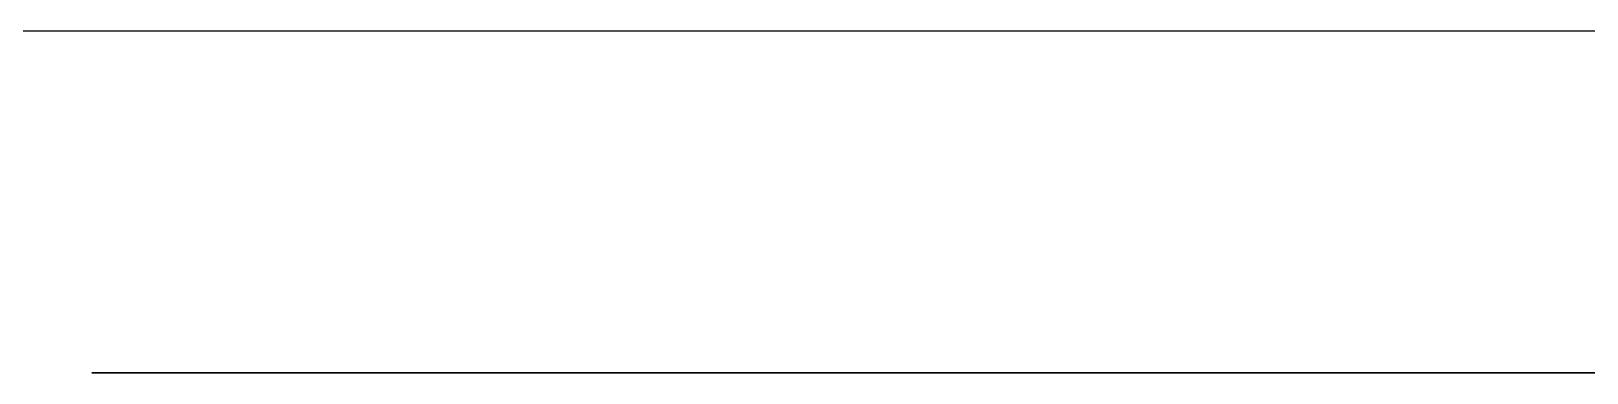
# Model space of a CAD drawing. Extents: x 8 to 102, y 11 to 162.
# Drawn here: x 29.39539 to 29.44086, y 126.08638 to 126.09638 of the extents above; entities that cross this region are included whole.
import ezdxf

# ---------------------------------------------------------------- set-up
doc = ezdxf.new("R2010")
doc.units = 0
doc.header["$MEASUREMENT"] = 0
doc.layers.add('TFR-TRI3', color=7, linetype='CONTINUOUS')

msp = doc.modelspace()

# ---------------------------------------------------------------- linework, layer by layer
at = {"layer": 'TFR-TRI3', "color": 11, "linetype": 'CONTINUOUS'}
msp.add_line((31.400626, 126.096382), (8.360627, 126.096382), dxfattribs=at)
at = {"layer": 'TFR-TRI3', "color": 3, "linetype": 'CONTINUOUS'}
for p, q in [((29.400866, 126.086378), (29.397161, 126.086378)), ((29.397161, 126.086378), (29.401948, 126.086378)), ((29.397161, 126.086378), (29.403653, 126.086378)), ((29.397161, 126.086378), (29.401236, 126.086378)), ((29.40264, 126.086378), (29.397161, 126.086378)), ((29.404747, 126.086378), (29.397161, 126.086378)), ((29.397161, 126.086378), (29.404223, 126.086378)), ((29.404747, 126.086378), (29.397161, 126.086378)), ((29.400878, 126.086378), (29.397161, 126.086378)), ((29.404747, 126.086378), (29.397161, 126.086378)), ((29.399865, 126.086378), (29.397161, 126.086378)), ((29.397161, 126.086378), (29.401948, 126.086378)), ((29.397161, 126.086378), (29.401948, 126.086378)), ((29.397161, 126.086378), (29.402652, 126.086378)), ((29.397604, 126.086378), (29.402375, 126.086378)), ((29.397604, 126.086378), (29.402375, 126.086378)), ((29.397604, 126.086378), (29.402375, 126.086378)), ((29.405165, 126.086378), (29.397604, 126.086378)), ((29.405165, 126.086378), (29.397604, 126.086378)), ((29.405165, 126.086378), (29.397604, 126.086378)), ((29.397604, 126.086378), (29.402375, 126.086378)), ((29.405165, 126.086378), (29.397604, 126.086378)), ((29.405165, 126.086378), (29.397604, 126.086378)), ((29.397604, 126.086378), (29.402375, 126.086378)), ((29.399772, 126.086378), (29.404583, 126.086378)), ((29.405353, 126.086378), (29.399772, 126.086378)), ((29.399772, 126.086378), (29.404583, 126.086378)), ((29.405353, 126.086378), (29.399772, 126.086378)), ((29.399772, 126.086378), (29.404583, 126.086378)), ((29.405353, 126.086378), (29.399772, 126.086378)), ((29.405353, 126.086378), (29.399772, 126.086378)), ((29.399772, 126.086378), (29.404583, 126.086378)), ((29.405353, 126.086378), (29.399772, 126.086378)), ((29.405353, 126.086378), (29.399772, 126.086378)), ((29.399772, 126.086378), (29.404583, 126.086378)), ((29.399772, 126.086378), (29.404583, 126.086378)), ((29.405353, 126.086378), (29.399772, 126.086378)), ((29.399772, 126.086378), (29.404583, 126.086378)), ((29.405353, 126.086378), (29.399772, 126.086378)), ((29.405353, 126.086378), (29.399772, 126.086378)), ((29.399772, 126.086378), (29.404583, 126.086378)), ((29.405353, 126.086378), (29.399772, 126.086378)), ((29.405353, 126.086378), (29.399772, 126.086378)), ((29.399772, 126.086378), (29.404583, 126.086378)), ((29.399772, 126.086378), (29.404583, 126.086378)), ((29.399772, 126.086378), (29.404583, 126.086378)), ((29.399772, 126.086378), (29.404583, 126.086378)), ((29.405353, 126.086378), (29.399772, 126.086378)), ((29.405353, 126.086378), (29.399772, 126.086378)), ((29.399772, 126.086378), (29.404583, 126.086378)), ((29.405353, 126.086378), (29.399772, 126.086378)), ((29.399772, 126.086378), (29.404583, 126.086378)), ((29.399772, 126.086378), (29.404583, 126.086378)), ((29.405353, 126.086378), (29.399772, 126.086378)), ((29.436126, 126.086378), (29.399807, 126.086378)), ((29.399807, 126.086378), (29.432795, 126.086378)), ((29.436126, 126.086378), (29.399807, 126.086378)), ((29.436126, 126.086378), (29.399807, 126.086378)), ((29.399807, 126.086378), (29.432795, 126.086378)), ((29.399807, 126.086378), (29.432795, 126.086378)), ((29.399807, 126.086378), (29.432795, 126.086378)), ((29.436126, 126.086378), (29.399807, 126.086378)), ((29.405227, 126.086378), (29.399862, 126.086378)), ((29.399862, 126.086378), (29.403851, 126.086378)), ((29.403489, 126.086378), (29.399862, 126.086378)), ((29.402511, 126.086378), (29.399862, 126.086378)), ((29.403489, 126.086378), (29.399862, 126.086378)), ((29.399862, 126.086378), (29.406219, 126.086378)), ((29.399862, 126.086378), (29.406219, 126.086378)), ((29.403489, 126.086378), (29.399862, 126.086378)), ((29.399862, 126.086378), (29.406219, 126.086378)), ((29.403501, 126.086378), (29.399862, 126.086378)), ((29.402511, 126.086378), (29.399862, 126.086378)), ((29.403489, 126.086378), (29.399862, 126.086378)), ((29.399862, 126.086378), (29.406779, 126.086378)), ((29.399862, 126.086378), (29.406219, 126.086378)), ((29.399862, 126.086378), (29.406219, 126.086378)), ((29.403501, 126.086378), (29.399862, 126.086378)), ((29.402511, 126.086378), (29.399862, 126.086378)), ((29.399862, 126.086378), (29.406219, 126.086378)), ((29.399862, 126.086378), (29.406219, 126.086378)), ((29.399862, 126.086378), (29.406219, 126.086378)), ((29.403489, 126.086378), (29.399862, 126.086378)), ((29.399862, 126.086378), (29.406219, 126.086378)), ((29.405227, 126.086378), (29.399862, 126.086378)), ((29.399862, 126.086378), (29.403851, 126.086378)), ((29.399862, 126.086378), (29.405239, 126.086378)), ((29.399862, 126.086378), (29.403851, 126.086378)), ((29.403501, 126.086378), (29.399862, 126.086378)), ((29.403489, 126.086378), (29.399862, 126.086378)), ((29.405227, 126.086378), (29.399862, 126.086378)), ((29.399862, 126.086378), (29.406779, 126.086378)), ((29.399862, 126.086378), (29.405239, 126.086378)), ((29.399862, 126.086378), (29.406779, 126.086378)), ((29.403489, 126.086378), (29.399862, 126.086378)), ((29.403489, 126.086378), (29.399862, 126.086378)), ((29.403501, 126.086378), (29.399862, 126.086378)), ((29.403489, 126.086378), (29.399862, 126.086378)), ((29.399862, 126.086378), (29.406219, 126.086378)), ((29.399862, 126.086378), (29.403851, 126.086378)), ((29.405227, 126.086378), (29.399862, 126.086378)), ((29.399862, 126.086378), (29.405239, 126.086378)), ((29.399862, 126.086378), (29.405239, 126.086378)), ((29.399862, 126.086378), (29.406219, 126.086378)), ((29.403489, 126.086378), (29.399862, 126.086378)), ((29.403489, 126.086378), (29.399862, 126.086378)), ((29.399862, 126.086378), (29.406219, 126.086378)), ((29.403489, 126.086378), (29.399862, 126.086378)), ((29.403489, 126.086378), (29.399862, 126.086378)), ((29.399862, 126.086378), (29.406219, 126.086378)), ((29.399862, 126.086378), (29.406779, 126.086378)), ((29.402511, 126.086378), (29.399862, 126.086378)), ((29.407928, 126.086378), (29.399865, 126.086378)), ((29.411929, 126.086378), (29.400866, 126.086378)), ((29.412024, 126.086378), (29.400878, 126.086378)), ((29.401236, 126.086378), (29.413455, 126.086378)), ((29.40145, 126.086378), (29.651449, 126.086378)), ((29.651449, 126.086378), (29.40145, 126.086378)), ((29.651449, 126.086378), (29.40145, 126.086378)), ((29.651449, 126.086378), (29.40145, 126.086378)), ((29.461281, 126.086378), (29.40145, 126.086378)), ((29.40145, 126.086378), (29.651449, 126.086378)), ((29.40145, 126.086378), (29.651449, 126.086378)), ((29.40145, 126.086378), (29.434009, 126.086378)), ((29.40145, 126.086378), (29.461281, 126.086378)), ((29.651449, 126.086378), (29.40145, 126.086378)), ((29.40145, 126.086378), (29.651449, 126.086378)), ((29.40145, 126.086378), (29.461281, 126.086378)), ((29.461281, 126.086378), (29.40145, 126.086378)), ((29.651449, 126.086378), (29.40145, 126.086378)), ((29.461281, 126.086378), (29.40145, 126.086378)), ((29.461281, 126.086378), (29.40145, 126.086378)), ((29.651449, 126.086378), (29.40145, 126.086378)), ((29.40145, 126.086378), (29.461281, 126.086378)), ((29.651449, 126.086378), (29.40145, 126.086378)), ((29.461281, 126.086378), (29.40145, 126.086378)), ((29.40145, 126.086378), (29.651449, 126.086378)), ((29.651449, 126.086378), (29.40145, 126.086378)), ((29.651449, 126.086378), (29.40145, 126.086378)), ((29.651449, 126.086378), (29.40145, 126.086378)), ((29.40145, 126.086378), (29.651449, 126.086378)), ((29.461281, 126.086378), (29.40145, 126.086378)), ((29.651449, 126.086378), (29.40145, 126.086378)), ((29.40145, 126.086378), (29.651449, 126.086378)), ((29.651449, 126.086378), (29.40145, 126.086378)), ((29.651449, 126.086378), (29.40145, 126.086378)), ((29.651449, 126.086378), (29.40145, 126.086378)), ((29.651449, 126.086378), (29.40145, 126.086378)), ((29.40145, 126.086378), (29.651449, 126.086378)), ((29.651449, 126.086378), (29.40145, 126.086378)), ((29.40145, 126.086378), (29.651449, 126.086378)), ((29.461281, 126.086378), (29.40145, 126.086378)), ((29.40145, 126.086378), (29.651449, 126.086378)), ((29.651449, 126.086378), (29.40145, 126.086378)), ((29.651449, 126.086378), (29.40145, 126.086378)), ((29.651449, 126.086378), (29.40145, 126.086378)), ((29.461281, 126.086378), (29.40145, 126.086378)), ((29.651449, 126.086378), (29.40145, 126.086378)), ((29.40145, 126.086378), (29.651449, 126.086378)), ((29.651449, 126.086378), (29.40145, 126.086378)), ((29.40145, 126.086378), (29.651449, 126.086378)), ((29.40145, 126.086378), (29.651449, 126.086378)), ((29.40145, 126.086378), (29.461281, 126.086378)), ((29.40145, 126.086378), (29.461281, 126.086378)), ((29.40145, 126.086378), (29.651449, 126.086378)), ((29.40145, 126.086378), (29.651449, 126.086378)), ((29.40145, 126.086378), (29.651449, 126.086378)), ((29.651449, 126.086378), (29.40145, 126.086378)), ((29.651449, 126.086378), (29.40145, 126.086378)), ((29.40145, 126.086378), (29.597046, 126.086378)), ((29.40145, 126.086378), (29.461281, 126.086378)), ((29.651449, 126.086378), (29.40145, 126.086378)), ((29.651449, 126.086378), (29.40145, 126.086378)), ((29.651449, 126.086378), (29.40145, 126.086378)), ((29.40145, 126.086378), (29.651449, 126.086378)), ((29.40145, 126.086378), (29.651449, 126.086378)), ((29.651449, 126.086378), (29.40145, 126.086378)), ((29.40145, 126.086378), (29.651449, 126.086378)), ((29.40145, 126.086378), (29.651449, 126.086378)), ((29.40145, 126.086378), (29.461281, 126.086378)), ((29.40145, 126.086378), (29.651449, 126.086378)), ((29.40145, 126.086378), (29.651449, 126.086378)), ((29.461281, 126.086378), (29.40145, 126.086378)), ((29.40145, 126.086378), (29.461281, 126.086378)), ((29.40145, 126.086378), (29.461281, 126.086378)), ((29.651449, 126.086378), (29.40145, 126.086378)), ((29.461281, 126.086378), (29.40145, 126.086378)), ((29.40145, 126.086378), (29.651449, 126.086378)), ((29.40145, 126.086378), (29.651449, 126.086378)), ((29.40145, 126.086378), (29.461281, 126.086378)), ((29.40145, 126.086378), (29.651449, 126.086378)), ((29.40145, 126.086378), (29.651449, 126.086378)), ((29.40145, 126.086378), (29.651449, 126.086378)), ((29.651449, 126.086378), (29.40145, 126.086378)), ((29.651449, 126.086378), (29.40145, 126.086378)), ((29.40145, 126.086378), (29.651449, 126.086378)), ((29.40145, 126.086378), (29.651449, 126.086378)), ((29.652498, 126.086378), (29.40145, 126.086378)), ((29.651449, 126.086378), (29.40145, 126.086378)), ((29.40145, 126.086378), (29.461281, 126.086378)), ((29.461281, 126.086378), (29.40145, 126.086378)), ((29.40145, 126.086378), (29.651449, 126.086378)), ((29.651449, 126.086378), (29.40145, 126.086378)), ((29.651449, 126.086378), (29.40145, 126.086378)), ((29.40145, 126.086378), (29.651449, 126.086378)), ((29.430983, 126.086378), (29.40145, 126.086378)), ((29.651449, 126.086378), (29.40145, 126.086378)), ((29.651449, 126.086378), (29.40145, 126.086378)), ((29.40145, 126.086378), (29.651449, 126.086378)), ((29.461281, 126.086378), (29.40145, 126.086378)), ((29.651449, 126.086378), (29.40145, 126.086378)), ((29.40145, 126.086378), (29.651449, 126.086378)), ((29.40145, 126.086378), (29.651449, 126.086378)), ((29.651449, 126.086378), (29.40145, 126.086378)), ((29.40145, 126.086378), (29.651449, 126.086378)), ((29.40145, 126.086378), (29.461281, 126.086378)), ((29.40145, 126.086378), (29.651449, 126.086378)), ((29.40145, 126.086378), (29.651449, 126.086378)), ((29.651449, 126.086378), (29.40145, 126.086378)), ((29.651449, 126.086378), (29.40145, 126.086378)), ((29.40145, 126.086378), (29.651449, 126.086378)), ((29.40145, 126.086378), (29.412298, 126.086378)), ((29.40145, 126.086378), (29.651449, 126.086378)), ((29.651449, 126.086378), (29.40145, 126.086378)), ((29.40145, 126.086378), (29.651449, 126.086378)), ((29.40145, 126.086378), (29.651449, 126.086378)), ((29.40145, 126.086378), (29.461281, 126.086378)), ((29.40145, 126.086378), (29.651449, 126.086378)), ((29.461281, 126.086378), (29.40145, 126.086378)), ((29.651449, 126.086378), (29.40145, 126.086378)), ((29.651449, 126.086378), (29.40145, 126.086378)), ((29.651449, 126.086378), (29.40145, 126.086378)), ((29.40145, 126.086378), (29.651449, 126.086378)), ((29.651449, 126.086378), (29.40145, 126.086378)), ((29.40145, 126.086378), (29.651449, 126.086378)), ((29.40145, 126.086378), (29.651449, 126.086378)), ((29.40145, 126.086378), (29.651449, 126.086378)), ((29.651449, 126.086378), (29.40145, 126.086378)), ((29.40145, 126.086378), (29.461281, 126.086378)), ((29.461281, 126.086378), (29.40145, 126.086378)), ((29.40145, 126.086378), (29.651449, 126.086378)), ((29.40145, 126.086378), (29.651449, 126.086378)), ((29.40145, 126.086378), (29.651449, 126.086378)), ((29.40145, 126.086378), (29.651449, 126.086378)), ((29.40145, 126.086378), (29.461281, 126.086378)), ((29.437296, 126.086378), (29.40145, 126.086378)), ((29.651449, 126.086378), (29.40145, 126.086378)), ((29.651449, 126.086378), (29.40145, 126.086378)), ((29.651449, 126.086378), (29.40145, 126.086378)), ((29.651449, 126.086378), (29.40145, 126.086378)), ((29.40145, 126.086378), (29.651449, 126.086378)), ((29.40145, 126.086378), (29.651449, 126.086378)), ((29.461281, 126.086378), (29.40145, 126.086378)), ((29.651449, 126.086378), (29.40145, 126.086378)), ((29.651449, 126.086378), (29.40145, 126.086378)), ((29.40145, 126.086378), (29.651449, 126.086378)), ((29.651449, 126.086378), (29.40145, 126.086378)), ((29.651449, 126.086378), (29.40145, 126.086378)), ((29.401948, 126.086378), (29.416311, 126.086378)), ((29.401948, 126.086378), (29.416311, 126.086378)), ((29.401948, 126.086378), (29.416311, 126.086378)), ((29.651971, 126.086378), (29.40197, 126.086378)), ((29.651971, 126.086378), (29.40197, 126.086378)), ((29.40197, 126.086378), (29.412775, 126.086378)), ((29.651971, 126.086378), (29.40197, 126.086378)), ((29.651971, 126.086378), (29.40197, 126.086378)), ((29.651971, 126.086378), (29.40197, 126.086378)), ((29.40197, 126.086378), (29.412775, 126.086378)), ((29.651971, 126.086378), (29.40197, 126.086378)), ((29.40197, 126.086378), (29.412775, 126.086378)), ((29.431384, 126.086378), (29.40197, 126.086378)), ((29.40197, 126.086378), (29.596753, 126.086378)), ((29.40197, 126.086378), (29.596753, 126.086378)), ((29.431384, 126.086378), (29.40197, 126.086378)), ((29.40197, 126.086378), (29.412775, 126.086378)), ((29.651971, 126.086378), (29.40197, 126.086378)), ((29.40197, 126.086378), (29.412775, 126.086378)), ((29.431384, 126.086378), (29.40197, 126.086378)), ((29.40197, 126.086378), (29.596753, 126.086378)), ((29.40197, 126.086378), (29.596753, 126.086378)), ((29.431384, 126.086378), (29.40197, 126.086378)), ((29.40197, 126.086378), (29.596753, 126.086378)), ((29.40197, 126.086378), (29.412775, 126.086378)), ((29.40197, 126.086378), (29.596753, 126.086378)), ((29.651971, 126.086378), (29.40197, 126.086378)), ((29.40197, 126.086378), (29.596753, 126.086378)), ((29.431384, 126.086378), (29.40197, 126.086378)), ((29.651971, 126.086378), (29.40197, 126.086378)), ((29.431384, 126.086378), (29.40197, 126.086378)), ((29.40197, 126.086378), (29.412775, 126.086378)), ((29.40197, 126.086378), (29.596753, 126.086378)), ((29.40197, 126.086378), (29.596753, 126.086378)), ((29.40197, 126.086378), (29.596753, 126.086378)), ((29.40197, 126.086378), (29.412775, 126.086378)), ((29.40197, 126.086378), (29.596753, 126.086378)), ((29.40197, 126.086378), (29.412775, 126.086378)), ((29.40197, 126.086378), (29.412775, 126.086378)), ((29.651971, 126.086378), (29.40197, 126.086378)), ((29.40197, 126.086378), (29.596753, 126.086378)), ((29.40197, 126.086378), (29.412775, 126.086378)), ((29.431384, 126.086378), (29.40197, 126.086378)), ((29.651971, 126.086378), (29.40197, 126.086378)), ((29.40197, 126.086378), (29.596753, 126.086378)), ((29.40197, 126.086378), (29.412775, 126.086378)), ((29.431384, 126.086378), (29.40197, 126.086378)), ((29.40197, 126.086378), (29.412775, 126.086378)), ((29.651971, 126.086378), (29.40197, 126.086378)), ((29.431384, 126.086378), (29.40197, 126.086378)), ((29.431384, 126.086378), (29.40197, 126.086378)), ((29.651971, 126.086378), (29.40197, 126.086378)), ((29.431384, 126.086378), (29.40197, 126.086378)), ((29.431384, 126.086378), (29.40197, 126.086378)), ((29.651971, 126.086378), (29.40197, 126.086378)), ((29.431384, 126.086378), (29.40197, 126.086378)), ((29.431384, 126.086378), (29.40197, 126.086378)), ((29.40197, 126.086378), (29.412775, 126.086378)), ((29.431384, 126.086378), (29.40197, 126.086378)), ((29.40197, 126.086378), (29.412775, 126.086378)), ((29.40197, 126.086378), (29.596753, 126.086378)), ((29.651971, 126.086378), (29.40197, 126.086378)), ((29.40197, 126.086378), (29.596753, 126.086378)), ((29.402375, 126.086378), (29.416687, 126.086378)), ((29.402375, 126.086378), (29.416687, 126.086378)), ((29.402375, 126.086378), (29.416687, 126.086378)), ((29.402375, 126.086378), (29.416687, 126.086378)), ((29.402375, 126.086378), (29.416687, 126.086378)), ((29.410405, 126.086378), (29.402511, 126.086378)), ((29.410405, 126.086378), (29.402511, 126.086378)), ((29.410405, 126.086378), (29.402511, 126.086378)), ((29.410405, 126.086378), (29.402511, 126.086378)), ((29.418979, 126.086378), (29.40264, 126.086378)), ((29.402652, 126.086378), (29.419074, 126.086378)), ((29.414322, 126.086378), (29.403489, 126.086378)), ((29.414322, 126.086378), (29.403489, 126.086378)), ((29.414322, 126.086378), (29.403489, 126.086378)), ((29.414322, 126.086378), (29.403489, 126.086378)), ((29.414322, 126.086378), (29.403489, 126.086378)), ((29.414322, 126.086378), (29.403489, 126.086378)), ((29.414322, 126.086378), (29.403489, 126.086378)), ((29.414322, 126.086378), (29.403489, 126.086378)), ((29.414322, 126.086378), (29.403489, 126.086378)), ((29.414322, 126.086378), (29.403489, 126.086378)), ((29.414322, 126.086378), (29.403489, 126.086378)), ((29.414322, 126.086378), (29.403489, 126.086378)), ((29.414322, 126.086378), (29.403489, 126.086378)), ((29.414415, 126.086378), (29.403501, 126.086378)), ((29.414415, 126.086378), (29.403501, 126.086378)), ((29.414415, 126.086378), (29.403501, 126.086378)), ((29.414415, 126.086378), (29.403501, 126.086378)), ((29.403653, 126.086378), (29.423077, 126.086378)), ((29.403851, 126.086378), (29.415815, 126.086378)), ((29.403851, 126.086378), (29.415815, 126.086378)), ((29.403851, 126.086378), (29.415815, 126.086378)), ((29.403851, 126.086378), (29.415815, 126.086378)), ((29.404223, 126.086378), (29.425364, 126.086378)), ((29.404583, 126.086378), (29.418974, 126.086378)), ((29.404583, 126.086378), (29.418974, 126.086378)), ((29.404583, 126.086378), (29.418974, 126.086378)), ((29.404583, 126.086378), (29.418974, 126.086378)), ((29.404583, 126.086378), (29.418974, 126.086378)), ((29.404583, 126.086378), (29.418974, 126.086378)), ((29.404583, 126.086378), (29.418974, 126.086378)), ((29.404583, 126.086378), (29.418974, 126.086378)), ((29.404583, 126.086378), (29.418974, 126.086378)), ((29.404583, 126.086378), (29.418974, 126.086378)), ((29.404583, 126.086378), (29.418974, 126.086378)), ((29.404583, 126.086378), (29.418974, 126.086378)), ((29.404583, 126.086378), (29.418974, 126.086378)), ((29.404583, 126.086378), (29.418974, 126.086378)), ((29.404583, 126.086378), (29.418974, 126.086378)), ((29.427555, 126.086378), (29.404747, 126.086378)), ((29.427555, 126.086378), (29.404747, 126.086378)), ((29.427555, 126.086378), (29.404747, 126.086378)), ((29.427893, 126.086378), (29.405165, 126.086378)), ((29.427893, 126.086378), (29.405165, 126.086378)), ((29.427893, 126.086378), (29.405165, 126.086378)), ((29.427893, 126.086378), (29.405165, 126.086378)), ((29.427893, 126.086378), (29.405165, 126.086378)), ((29.421225, 126.086378), (29.405227, 126.086378)), ((29.421225, 126.086378), (29.405227, 126.086378)), ((29.421225, 126.086378), (29.405227, 126.086378)), ((29.421225, 126.086378), (29.405227, 126.086378)), ((29.405239, 126.086378), (29.421318, 126.086378)), ((29.405239, 126.086378), (29.421318, 126.086378)), ((29.405239, 126.086378), (29.421318, 126.086378)), ((29.405239, 126.086378), (29.421318, 126.086378)), ((29.42205, 126.086378), (29.405353, 126.086378)), ((29.42205, 126.086378), (29.405353, 126.086378)), ((29.42205, 126.086378), (29.405353, 126.086378)), ((29.42205, 126.086378), (29.405353, 126.086378)), ((29.42205, 126.086378), (29.405353, 126.086378)), ((29.42205, 126.086378), (29.405353, 126.086378)), ((29.42205, 126.086378), (29.405353, 126.086378)), ((29.42205, 126.086378), (29.405353, 126.086378)), ((29.42205, 126.086378), (29.405353, 126.086378)), ((29.42205, 126.086378), (29.405353, 126.086378)), ((29.42205, 126.086378), (29.405353, 126.086378)), ((29.42205, 126.086378), (29.405353, 126.086378)), ((29.42205, 126.086378), (29.405353, 126.086378)), ((29.42205, 126.086378), (29.405353, 126.086378)), ((29.42205, 126.086378), (29.405353, 126.086378)), ((29.406219, 126.086378), (29.425237, 126.086378)), ((29.406219, 126.086378), (29.425237, 126.086378)), ((29.406219, 126.086378), (29.425237, 126.086378)), ((29.406219, 126.086378), (29.425237, 126.086378)), ((29.406219, 126.086378), (29.425237, 126.086378)), ((29.406219, 126.086378), (29.425237, 126.086378)), ((29.406219, 126.086378), (29.425237, 126.086378)), ((29.406219, 126.086378), (29.425237, 126.086378)), ((29.406219, 126.086378), (29.425237, 126.086378)), ((29.406219, 126.086378), (29.425237, 126.086378)), ((29.406219, 126.086378), (29.425237, 126.086378)), ((29.406219, 126.086378), (29.425237, 126.086378)), ((29.406219, 126.086378), (29.425237, 126.086378)), ((29.406779, 126.086378), (29.427476, 126.086378)), ((29.406779, 126.086378), (29.427476, 126.086378)), ((29.406779, 126.086378), (29.427476, 126.086378)), ((29.406779, 126.086378), (29.427476, 126.086378)), ((29.421017, 126.086378), (29.407928, 126.086378)), ((29.42322, 126.086378), (29.410405, 126.086378)), ((29.42322, 126.086378), (29.410405, 126.086378)), ((29.42322, 126.086378), (29.410405, 126.086378)), ((29.42322, 126.086378), (29.410405, 126.086378)), ((29.429734, 126.086378), (29.411929, 126.086378)), ((29.430258, 126.086378), (29.412024, 126.086378)), ((29.412298, 126.086378), (29.422791, 126.086378)), ((29.412775, 126.086378), (29.423223, 126.086378)), ((29.412775, 126.086378), (29.423223, 126.086378)), ((29.412775, 126.086378), (29.423223, 126.086378)), ((29.412775, 126.086378), (29.423223, 126.086378)), ((29.412775, 126.086378), (29.423223, 126.086378)), ((29.412775, 126.086378), (29.423223, 126.086378)), ((29.412775, 126.086378), (29.423223, 126.086378)), ((29.412775, 126.086378), (29.423223, 126.086378)), ((29.412775, 126.086378), (29.423223, 126.086378)), ((29.412775, 126.086378), (29.423223, 126.086378)), ((29.412775, 126.086378), (29.423223, 126.086378)), ((29.412775, 126.086378), (29.423223, 126.086378)), ((29.412775, 126.086378), (29.423223, 126.086378)), ((29.412775, 126.086378), (29.423223, 126.086378)), ((29.412775, 126.086378), (29.423223, 126.086378)), ((29.413455, 126.086378), (29.433045, 126.086378)), ((29.431756, 126.086378), (29.414322, 126.086378)), ((29.431756, 126.086378), (29.414322, 126.086378)), ((29.431756, 126.086378), (29.414322, 126.086378)), ((29.431756, 126.086378), (29.414322, 126.086378)), ((29.431756, 126.086378), (29.414322, 126.086378)), ((29.431756, 126.086378), (29.414322, 126.086378)), ((29.431756, 126.086378), (29.414322, 126.086378)), ((29.431756, 126.086378), (29.414322, 126.086378)), ((29.431756, 126.086378), (29.414322, 126.086378)), ((29.431756, 126.086378), (29.414322, 126.086378)), ((29.431756, 126.086378), (29.414322, 126.086378)), ((29.431756, 126.086378), (29.414322, 126.086378)), ((29.431756, 126.086378), (29.414322, 126.086378)), ((29.432268, 126.086378), (29.414415, 126.086378)), ((29.432268, 126.086378), (29.414415, 126.086378)), ((29.432268, 126.086378), (29.414415, 126.086378)), ((29.432268, 126.086378), (29.414415, 126.086378)), ((29.415815, 126.086378), (29.434996, 126.086378)), ((29.415815, 126.086378), (29.434996, 126.086378)), ((29.415815, 126.086378), (29.434996, 126.086378)), ((29.415815, 126.086378), (29.434996, 126.086378)), ((29.416311, 126.086378), (29.438462, 126.086378)), ((29.416311, 126.086378), (29.438462, 126.086378)), ((29.416311, 126.086378), (29.438462, 126.086378)), ((29.416687, 126.086378), (29.438765, 126.086378)), ((29.416687, 126.086378), (29.438765, 126.086378)), ((29.416687, 126.086378), (29.438765, 126.086378)), ((29.416687, 126.086378), (29.438765, 126.086378)), ((29.416687, 126.086378), (29.438765, 126.086378)), ((29.418974, 126.086378), (29.440994, 126.086378)), ((29.418974, 126.086378), (29.440994, 126.086378)), ((29.418974, 126.086378), (29.440994, 126.086378)), ((29.418974, 126.086378), (29.440994, 126.086378)), ((29.418974, 126.086378), (29.440994, 126.086378)), ((29.418974, 126.086378), (29.440994, 126.086378)), ((29.418974, 126.086378), (29.440994, 126.086378)), ((29.418974, 126.086378), (29.440994, 126.086378)), ((29.418974, 126.086378), (29.440994, 126.086378)), ((29.418974, 126.086378), (29.440994, 126.086378)), ((29.418974, 126.086378), (29.440994, 126.086378)), ((29.418974, 126.086378), (29.440994, 126.086378)), ((29.418974, 126.086378), (29.440994, 126.086378)), ((29.418974, 126.086378), (29.440994, 126.086378)), ((29.418974, 126.086378), (29.440994, 126.086378)), ((29.443405, 126.086378), (29.418979, 126.086378)), ((29.419074, 126.086378), (29.443703, 126.086378)), ((29.438891, 126.086378), (29.421017, 126.086378)), ((29.44514, 126.086378), (29.421225, 126.086378)), ((29.44514, 126.086378), (29.421225, 126.086378)), ((29.44514, 126.086378), (29.421225, 126.086378)), ((29.44514, 126.086378), (29.421225, 126.086378)), ((29.421318, 126.086378), (29.445431, 126.086378)), ((29.421318, 126.086378), (29.445431, 126.086378)), ((29.421318, 126.086378), (29.445431, 126.086378)), ((29.421318, 126.086378), (29.445431, 126.086378)), ((29.446809, 126.086378), (29.42205, 126.086378)), ((29.446809, 126.086378), (29.42205, 126.086378)), ((29.446809, 126.086378), (29.42205, 126.086378)), ((29.446809, 126.086378), (29.42205, 126.086378)), ((29.446809, 126.086378), (29.42205, 126.086378)), ((29.446809, 126.086378), (29.42205, 126.086378)), ((29.446809, 126.086378), (29.42205, 126.086378)), ((29.446809, 126.086378), (29.42205, 126.086378)), ((29.446809, 126.086378), (29.42205, 126.086378)), ((29.446809, 126.086378), (29.42205, 126.086378)), ((29.446809, 126.086378), (29.42205, 126.086378)), ((29.446809, 126.086378), (29.42205, 126.086378)), ((29.446809, 126.086378), (29.42205, 126.086378)), ((29.446809, 126.086378), (29.42205, 126.086378)), ((29.446809, 126.086378), (29.42205, 126.086378)), ((29.42241, 126.086378), (29.42404, 126.086378)), ((29.42241, 126.086378), (29.426565, 126.086378)), ((29.425352, 126.086378), (29.42241, 126.086378)), ((29.424112, 126.086378), (29.42241, 126.086378)), ((29.42241, 126.086378), (29.426339, 126.086378)), ((29.42241, 126.086378), (29.427543, 126.086378)), ((29.425352, 126.086378), (29.42241, 126.086378)), ((29.42241, 126.086378), (29.425972, 126.086378)), ((29.425352, 126.086378), (29.42241, 126.086378)), ((29.427495, 126.086378), (29.42241, 126.086378)), ((29.424767, 126.086378), (29.42241, 126.086378)), ((29.42241, 126.086378), (29.426565, 126.086378)), ((29.42241, 126.086378), (29.426565, 126.086378)), ((29.424326, 126.086378), (29.42241, 126.086378)), ((29.422765, 126.086378), (29.426906, 126.086378)), ((29.425697, 126.086378), (29.422765, 126.086378)), ((29.425697, 126.086378), (29.422765, 126.086378)), ((29.422765, 126.086378), (29.426906, 126.086378)), ((29.422765, 126.086378), (29.426906, 126.086378)), ((29.425697, 126.086378), (29.422765, 126.086378)), ((29.425697, 126.086378), (29.422765, 126.086378)), ((29.425697, 126.086378), (29.422765, 126.086378)), ((29.422765, 126.086378), (29.426906, 126.086378)), ((29.422765, 126.086378), (29.426906, 126.086378)), ((29.422791, 126.086378), (29.439523, 126.086378)), ((29.423077, 126.086378), (29.464116, 126.086378)), ((29.440722, 126.086378), (29.42322, 126.086378)), ((29.440722, 126.086378), (29.42322, 126.086378)), ((29.440722, 126.086378), (29.42322, 126.086378)), ((29.440722, 126.086378), (29.42322, 126.086378)), ((29.423223, 126.086378), (29.439886, 126.086378)), ((29.423223, 126.086378), (29.439886, 126.086378)), ((29.423223, 126.086378), (29.439886, 126.086378)), ((29.423223, 126.086378), (29.439886, 126.086378)), ((29.423223, 126.086378), (29.439886, 126.086378)), ((29.423223, 126.086378), (29.439886, 126.086378)), ((29.423223, 126.086378), (29.439886, 126.086378)), ((29.423223, 126.086378), (29.439886, 126.086378)), ((29.423223, 126.086378), (29.439886, 126.086378)), ((29.423223, 126.086378), (29.439886, 126.086378)), ((29.423223, 126.086378), (29.439886, 126.086378)), ((29.423223, 126.086378), (29.439886, 126.086378)), ((29.423223, 126.086378), (29.439886, 126.086378)), ((29.423223, 126.086378), (29.439886, 126.086378)), ((29.423223, 126.086378), (29.439886, 126.086378)), ((29.42404, 126.086378), (29.428887, 126.086378)), ((29.429173, 126.086378), (29.424112, 126.086378)), ((29.430032, 126.086378), (29.424326, 126.086378)), ((29.429562, 126.086378), (29.424584, 126.086378)), ((29.424584, 126.086378), (29.42961, 126.086378)), ((29.42646, 126.086378), (29.424584, 126.086378)), ((29.424584, 126.086378), (29.42807, 126.086378)), ((29.424584, 126.086378), (29.428432, 126.086378)), ((29.42625, 126.086378), (29.424584, 126.086378)), ((29.429562, 126.086378), (29.424584, 126.086378)), ((29.424584, 126.086378), (29.42961, 126.086378)), ((29.42625, 126.086378), (29.424584, 126.086378)), ((29.424584, 126.086378), (29.42961, 126.086378)), ((29.424584, 126.086378), (29.426181, 126.086378)), ((29.42646, 126.086378), (29.424584, 126.086378)), ((29.426892, 126.086378), (29.424584, 126.086378)), ((29.429562, 126.086378), (29.424584, 126.086378)), ((29.426892, 126.086378), (29.424584, 126.086378)), ((29.429562, 126.086378), (29.424584, 126.086378)), ((29.429562, 126.086378), (29.424584, 126.086378)), ((29.429562, 126.086378), (29.424584, 126.086378)), ((29.429562, 126.086378), (29.424584, 126.086378)), ((29.424584, 126.086378), (29.42961, 126.086378)), ((29.429562, 126.086378), (29.424584, 126.086378)), ((29.429562, 126.086378), (29.424584, 126.086378)), ((29.429562, 126.086378), (29.424584, 126.086378)), ((29.424584, 126.086378), (29.42961, 126.086378)), ((29.424584, 126.086378), (29.42961, 126.086378)), ((29.424584, 126.086378), (29.42807, 126.086378)), ((29.42625, 126.086378), (29.424584, 126.086378)), ((29.424584, 126.086378), (29.42961, 126.086378)), ((29.426892, 126.086378), (29.424584, 126.086378)), ((29.42625, 126.086378), (29.424584, 126.086378)), ((29.424584, 126.086378), (29.42961, 126.086378)), ((29.429562, 126.086378), (29.424584, 126.086378)), ((29.424584, 126.086378), (29.42807, 126.086378)), ((29.424584, 126.086378), (29.42961, 126.086378)), ((29.424584, 126.086378), (29.42961, 126.086378)), ((29.424584, 126.086378), (29.42961, 126.086378)), ((29.424584, 126.086378), (29.426181, 126.086378)), ((29.424584, 126.086378), (29.428432, 126.086378)), ((29.424584, 126.086378), (29.42961, 126.086378)), ((29.42646, 126.086378), (29.424584, 126.086378)), ((29.429562, 126.086378), (29.424584, 126.086378)), ((29.42646, 126.086378), (29.424584, 126.086378)), ((29.426892, 126.086378), (29.424584, 126.086378)), ((29.424584, 126.086378), (29.426181, 126.086378)), ((29.429562, 126.086378), (29.424584, 126.086378)), ((29.424584, 126.086378), (29.42807, 126.086378)), ((29.424584, 126.086378), (29.428432, 126.086378)), ((29.424584, 126.086378), (29.428432, 126.086378)), ((29.424584, 126.086378), (29.426181, 126.086378)), ((29.424584, 126.086378), (29.42961, 126.086378)), ((29.42466, 126.086378), (29.428353, 126.086378)), ((29.42466, 126.086378), (29.428353, 126.086378)), ((29.427466, 126.086378), (29.42466, 126.086378)), ((29.42466, 126.086378), (29.428353, 126.086378)), ((29.42466, 126.086378), (29.428353, 126.086378)), ((29.42466, 126.086378), (29.428353, 126.086378)), ((29.42466, 126.086378), (29.428353, 126.086378)), ((29.42466, 126.086378), (29.428353, 126.086378)), ((29.427466, 126.086378), (29.42466, 126.086378)), ((29.427466, 126.086378), (29.42466, 126.086378)), ((29.427466, 126.086378), (29.42466, 126.086378)), ((29.427466, 126.086378), (29.42466, 126.086378)), ((29.427466, 126.086378), (29.42466, 126.086378)), ((29.427466, 126.086378), (29.42466, 126.086378)), ((29.427466, 126.086378), (29.42466, 126.086378)), ((29.427466, 126.086378), (29.42466, 126.086378)), ((29.42466, 126.086378), (29.428353, 126.086378)), ((29.427466, 126.086378), (29.42466, 126.086378)), ((29.427466, 126.086378), (29.42466, 126.086378)), ((29.42466, 126.086378), (29.428353, 126.086378)), ((29.427466, 126.086378), (29.42466, 126.086378)), ((29.42466, 126.086378), (29.428353, 126.086378)), ((29.42466, 126.086378), (29.428353, 126.086378)), ((29.42466, 126.086378), (29.428353, 126.086378)), ((29.427466, 126.086378), (29.42466, 126.086378)), ((29.42466, 126.086378), (29.428353, 126.086378)), ((29.42466, 126.086378), (29.428353, 126.086378)), ((29.427466, 126.086378), (29.42466, 126.086378)), ((29.42466, 126.086378), (29.428353, 126.086378)), ((29.427466, 126.086378), (29.42466, 126.086378)), ((29.431841, 126.086378), (29.424767, 126.086378)), ((29.425237, 126.086378), (29.465418, 126.086378)), ((29.425237, 126.086378), (29.465418, 126.086378)), ((29.425237, 126.086378), (29.465418, 126.086378)), ((29.425237, 126.086378), (29.465418, 126.086378)), ((29.425237, 126.086378), (29.465418, 126.086378)), ((29.425237, 126.086378), (29.465418, 126.086378)), ((29.425237, 126.086378), (29.465418, 126.086378)), ((29.425237, 126.086378), (29.465418, 126.086378)), ((29.425237, 126.086378), (29.465418, 126.086378)), ((29.425237, 126.086378), (29.465418, 126.086378)), ((29.425237, 126.086378), (29.465418, 126.086378)), ((29.425237, 126.086378), (29.465418, 126.086378)), ((29.425237, 126.086378), (29.465418, 126.086378)), ((29.434223, 126.086378), (29.425352, 126.086378)), ((29.434223, 126.086378), (29.425352, 126.086378)), ((29.434223, 126.086378), (29.425352, 126.086378)), ((29.425364, 126.086378), (29.462757, 126.086378)), ((29.434538, 126.086378), (29.425697, 126.086378)), ((29.434538, 126.086378), (29.425697, 126.086378)), ((29.434538, 126.086378), (29.425697, 126.086378)), ((29.434538, 126.086378), (29.425697, 126.086378)), ((29.434538, 126.086378), (29.425697, 126.086378)), ((29.425972, 126.086378), (29.436605, 126.086378)), ((29.426181, 126.086378), (29.430926, 126.086378)), ((29.426181, 126.086378), (29.430926, 126.086378)), ((29.426181, 126.086378), (29.430926, 126.086378)), ((29.426181, 126.086378), (29.430926, 126.086378)), ((29.431207, 126.086378), (29.42625, 126.086378)), ((29.431207, 126.086378), (29.42625, 126.086378)), ((29.431207, 126.086378), (29.42625, 126.086378)), ((29.431207, 126.086378), (29.42625, 126.086378)), ((29.426339, 126.086378), (29.438131, 126.086378)), ((29.432046, 126.086378), (29.42646, 126.086378)), ((29.432046, 126.086378), (29.42646, 126.086378)), ((29.432046, 126.086378), (29.42646, 126.086378)), ((29.432046, 126.086378), (29.42646, 126.086378)), ((29.426565, 126.086378), (29.439082, 126.086378)), ((29.426565, 126.086378), (29.439082, 126.086378)), ((29.426565, 126.086378), (29.439082, 126.086378)), ((29.433818, 126.086378), (29.426892, 126.086378)), ((29.433818, 126.086378), (29.426892, 126.086378)), ((29.433818, 126.086378), (29.426892, 126.086378)), ((29.433818, 126.086378), (29.426892, 126.086378)), ((29.426906, 126.086378), (29.43938, 126.086378)), ((29.426906, 126.086378), (29.43938, 126.086378)), ((29.426906, 126.086378), (29.43938, 126.086378)), ((29.426906, 126.086378), (29.43938, 126.086378)), ((29.426906, 126.086378), (29.43938, 126.086378)), ((29.435937, 126.086378), (29.427466, 126.086378)), ((29.435937, 126.086378), (29.427466, 126.086378)), ((29.435937, 126.086378), (29.427466, 126.086378)), ((29.435937, 126.086378), (29.427466, 126.086378)), ((29.435937, 126.086378), (29.427466, 126.086378)), ((29.435937, 126.086378), (29.427466, 126.086378)), ((29.435937, 126.086378), (29.427466, 126.086378)), ((29.435937, 126.086378), (29.427466, 126.086378)), ((29.435937, 126.086378), (29.427466, 126.086378)), ((29.435937, 126.086378), (29.427466, 126.086378)), ((29.435937, 126.086378), (29.427466, 126.086378)), ((29.435937, 126.086378), (29.427466, 126.086378)), ((29.435937, 126.086378), (29.427466, 126.086378)), ((29.435937, 126.086378), (29.427466, 126.086378)), ((29.435937, 126.086378), (29.427466, 126.086378)), ((29.427476, 126.086378), (29.46409, 126.086378)), ((29.427476, 126.086378), (29.46409, 126.086378)), ((29.427476, 126.086378), (29.46409, 126.086378)), ((29.427476, 126.086378), (29.46409, 126.086378)), ((29.442799, 126.086378), (29.427495, 126.086378)), ((29.427543, 126.086378), (29.442894, 126.086378)), ((29.454577, 126.086378), (29.427555, 126.086378)), ((29.454577, 126.086378), (29.427555, 126.086378)), ((29.454577, 126.086378), (29.427555, 126.086378)), ((29.454823, 126.086378), (29.427893, 126.086378)), ((29.454823, 126.086378), (29.427893, 126.086378)), ((29.454823, 126.086378), (29.427893, 126.086378)), ((29.454823, 126.086378), (29.427893, 126.086378)), ((29.454823, 126.086378), (29.427893, 126.086378)), ((29.42807, 126.086378), (29.438484, 126.086378)), ((29.42807, 126.086378), (29.438484, 126.086378)), ((29.42807, 126.086378), (29.438484, 126.086378)), ((29.42807, 126.086378), (29.438484, 126.086378)), ((29.428353, 126.086378), (29.439387, 126.086378)), ((29.428353, 126.086378), (29.439387, 126.086378)), ((29.428353, 126.086378), (29.439387, 126.086378)), ((29.428353, 126.086378), (29.439387, 126.086378)), ((29.428353, 126.086378), (29.439387, 126.086378)), ((29.428353, 126.086378), (29.439387, 126.086378)), ((29.428353, 126.086378), (29.439387, 126.086378)), ((29.428353, 126.086378), (29.439387, 126.086378)), ((29.428353, 126.086378), (29.439387, 126.086378)), ((29.428353, 126.086378), (29.439387, 126.086378)), ((29.428353, 126.086378), (29.439387, 126.086378)), ((29.428353, 126.086378), (29.439387, 126.086378)), ((29.428353, 126.086378), (29.439387, 126.086378)), ((29.428353, 126.086378), (29.439387, 126.086378)), ((29.428353, 126.086378), (29.439387, 126.086378)), ((29.428432, 126.086378), (29.439976, 126.086378)), ((29.428432, 126.086378), (29.439976, 126.086378)), ((29.428432, 126.086378), (29.439976, 126.086378)), ((29.428432, 126.086378), (29.439976, 126.086378)), ((29.428887, 126.086378), (29.43645, 126.086378)), ((29.437261, 126.086378), (29.429173, 126.086378)), ((29.444547, 126.086378), (29.429562, 126.086378)), ((29.444547, 126.086378), (29.429562, 126.086378)), ((29.444547, 126.086378), (29.429562, 126.086378)), ((29.444547, 126.086378), (29.429562, 126.086378)), ((29.444547, 126.086378), (29.429562, 126.086378)), ((29.444547, 126.086378), (29.429562, 126.086378)), ((29.444547, 126.086378), (29.429562, 126.086378)), ((29.444547, 126.086378), (29.429562, 126.086378)), ((29.444547, 126.086378), (29.429562, 126.086378)), ((29.444547, 126.086378), (29.429562, 126.086378)), ((29.444547, 126.086378), (29.429562, 126.086378)), ((29.444547, 126.086378), (29.429562, 126.086378)), ((29.444547, 126.086378), (29.429562, 126.086378)), ((29.42961, 126.086378), (29.44464, 126.086378)), ((29.42961, 126.086378), (29.44464, 126.086378)), ((29.42961, 126.086378), (29.44464, 126.086378)), ((29.42961, 126.086378), (29.44464, 126.086378)), ((29.42961, 126.086378), (29.44464, 126.086378)), ((29.42961, 126.086378), (29.44464, 126.086378)), ((29.42961, 126.086378), (29.44464, 126.086378)), ((29.42961, 126.086378), (29.44464, 126.086378)), ((29.42961, 126.086378), (29.44464, 126.086378)), ((29.42961, 126.086378), (29.44464, 126.086378)), ((29.42961, 126.086378), (29.44464, 126.086378)), ((29.42961, 126.086378), (29.44464, 126.086378)), ((29.42961, 126.086378), (29.44464, 126.086378)), ((29.453754, 126.086378), (29.429734, 126.086378)), ((29.439332, 126.086378), (29.430032, 126.086378)), ((29.455278, 126.086378), (29.430258, 126.086378)), ((29.430926, 126.086378), (29.438331, 126.086378)), ((29.430926, 126.086378), (29.438331, 126.086378)), ((29.430926, 126.086378), (29.438331, 126.086378)), ((29.430926, 126.086378), (29.438331, 126.086378)), ((29.439273, 126.086378), (29.430983, 126.086378)), ((29.439125, 126.086378), (29.431207, 126.086378)), ((29.439125, 126.086378), (29.431207, 126.086378)), ((29.439125, 126.086378), (29.431207, 126.086378)), ((29.439125, 126.086378), (29.431207, 126.086378)), ((29.439638, 126.086378), (29.431384, 126.086378)), ((29.439638, 126.086378), (29.431384, 126.086378)), ((29.439638, 126.086378), (29.431384, 126.086378)), ((29.439638, 126.086378), (29.431384, 126.086378)), ((29.439638, 126.086378), (29.431384, 126.086378)), ((29.439638, 126.086378), (29.431384, 126.086378)), ((29.439638, 126.086378), (29.431384, 126.086378)), ((29.439638, 126.086378), (29.431384, 126.086378)), ((29.439638, 126.086378), (29.431384, 126.086378)), ((29.439638, 126.086378), (29.431384, 126.086378)), ((29.439638, 126.086378), (29.431384, 126.086378)), ((29.439638, 126.086378), (29.431384, 126.086378)), ((29.439638, 126.086378), (29.431384, 126.086378)), ((29.439638, 126.086378), (29.431384, 126.086378)), ((29.439638, 126.086378), (29.431384, 126.086378)), ((29.455273, 126.086378), (29.431756, 126.086378)), ((29.455273, 126.086378), (29.431756, 126.086378)), ((29.455273, 126.086378), (29.431756, 126.086378)), ((29.455273, 126.086378), (29.431756, 126.086378)), ((29.455273, 126.086378), (29.431756, 126.086378)), ((29.455273, 126.086378), (29.431756, 126.086378)), ((29.455273, 126.086378), (29.431756, 126.086378)), ((29.455273, 126.086378), (29.431756, 126.086378)), ((29.455273, 126.086378), (29.431756, 126.086378)), ((29.455273, 126.086378), (29.431756, 126.086378)), ((29.455273, 126.086378), (29.431756, 126.086378)), ((29.455273, 126.086378), (29.431756, 126.086378)), ((29.455273, 126.086378), (29.431756, 126.086378)), ((29.444036, 126.086378), (29.431841, 126.086378)), ((29.441154, 126.086378), (29.432046, 126.086378)), ((29.441154, 126.086378), (29.432046, 126.086378)), ((29.441154, 126.086378), (29.432046, 126.086378)), ((29.441154, 126.086378), (29.432046, 126.086378)), ((29.456766, 126.086378), (29.432268, 126.086378)), ((29.456766, 126.086378), (29.432268, 126.086378)), ((29.456766, 126.086378), (29.432268, 126.086378)), ((29.456766, 126.086378), (29.432268, 126.086378)), ((29.432795, 126.086378), (29.472008, 126.086378)), ((29.432795, 126.086378), (29.472008, 126.086378)), ((29.432795, 126.086378), (29.472008, 126.086378)), ((29.432795, 126.086378), (29.472008, 126.086378)), ((29.433045, 126.086378), (29.459281, 126.086378)), ((29.445758, 126.086378), (29.433818, 126.086378)), ((29.445758, 126.086378), (29.433818, 126.086378)), ((29.445758, 126.086378), (29.433818, 126.086378)), ((29.445758, 126.086378), (29.433818, 126.086378)), ((29.434009, 126.086378), (29.472713, 126.086378)), ((29.449015, 126.086378), (29.434223, 126.086378)), ((29.449015, 126.086378), (29.434223, 126.086378)), ((29.449015, 126.086378), (29.434223, 126.086378)), ((29.449279, 126.086378), (29.434538, 126.086378)), ((29.449279, 126.086378), (29.434538, 126.086378)), ((29.449279, 126.086378), (29.434538, 126.086378)), ((29.449279, 126.086378), (29.434538, 126.086378)), ((29.449279, 126.086378), (29.434538, 126.086378)), ((29.434996, 126.086378), (29.460685, 126.086378)), ((29.434996, 126.086378), (29.460685, 126.086378)), ((29.434996, 126.086378), (29.460685, 126.086378)), ((29.434996, 126.086378), (29.460685, 126.086378)), ((29.450748, 126.086378), (29.435937, 126.086378)), ((29.450748, 126.086378), (29.435937, 126.086378)), ((29.450748, 126.086378), (29.435937, 126.086378)), ((29.450748, 126.086378), (29.435937, 126.086378)), ((29.450748, 126.086378), (29.435937, 126.086378)), ((29.450748, 126.086378), (29.435937, 126.086378)), ((29.450748, 126.086378), (29.435937, 126.086378)), ((29.450748, 126.086378), (29.435937, 126.086378)), ((29.450748, 126.086378), (29.435937, 126.086378)), ((29.450748, 126.086378), (29.435937, 126.086378)), ((29.450748, 126.086378), (29.435937, 126.086378)), ((29.450748, 126.086378), (29.435937, 126.086378)), ((29.450748, 126.086378), (29.435937, 126.086378)), ((29.450748, 126.086378), (29.435937, 126.086378)), ((29.450748, 126.086378), (29.435937, 126.086378)), ((29.469402, 126.086378), (29.436126, 126.086378)), ((29.469402, 126.086378), (29.436126, 126.086378)), ((29.469402, 126.086378), (29.436126, 126.086378)), ((29.469402, 126.086378), (29.436126, 126.086378)), ((29.43645, 126.086378), (29.446228, 126.086378)), ((29.436605, 126.086378), (29.452672, 126.086378)), ((29.448133, 126.086378), (29.437261, 126.086378)), ((29.470141, 126.086378), (29.437296, 126.086378)), ((29.438131, 126.086378), (29.456601, 126.086378)), ((29.438331, 126.086378), (29.447904, 126.086378)), ((29.438331, 126.086378), (29.447904, 126.086378)), ((29.438331, 126.086378), (29.447904, 126.086378)), ((29.438331, 126.086378), (29.447904, 126.086378)), ((29.438462, 126.086378), (29.466903, 126.086378)), ((29.438462, 126.086378), (29.466903, 126.086378)), ((29.438462, 126.086378), (29.466903, 126.086378)), ((29.438484, 126.086378), (29.454212, 126.086378)), ((29.438484, 126.086378), (29.454212, 126.086378)), ((29.438484, 126.086378), (29.454212, 126.086378)), ((29.438484, 126.086378), (29.454212, 126.086378)), ((29.438765, 126.086378), (29.467106, 126.086378)), ((29.438765, 126.086378), (29.467106, 126.086378)), ((29.438765, 126.086378), (29.467106, 126.086378)), ((29.438765, 126.086378), (29.467106, 126.086378)), ((29.438765, 126.086378), (29.467106, 126.086378)), ((29.459901, 126.086378), (29.438891, 126.086378)), ((29.439082, 126.086378), (29.458566, 126.086378)), ((29.439082, 126.086378), (29.458566, 126.086378)), ((29.439082, 126.086378), (29.458566, 126.086378)), ((29.44977, 126.086378), (29.439125, 126.086378)), ((29.44977, 126.086378), (29.439125, 126.086378)), ((29.44977, 126.086378), (29.439125, 126.086378)), ((29.44977, 126.086378), (29.439125, 126.086378)), ((29.447563, 126.086378), (29.439273, 126.086378)), ((29.452136, 126.086378), (29.439332, 126.086378)), ((29.43938, 126.086378), (29.458797, 126.086378)), ((29.43938, 126.086378), (29.458797, 126.086378)), ((29.43938, 126.086378), (29.458797, 126.086378)), ((29.43938, 126.086378), (29.458797, 126.086378)), ((29.43938, 126.086378), (29.458797, 126.086378)), ((29.439387, 126.086378), (29.455817, 126.086378)), ((29.439387, 126.086378), (29.455817, 126.086378)), ((29.439387, 126.086378), (29.455817, 126.086378)), ((29.439387, 126.086378), (29.455817, 126.086378)), ((29.439387, 126.086378), (29.455817, 126.086378)), ((29.439387, 126.086378), (29.455817, 126.086378)), ((29.439387, 126.086378), (29.455817, 126.086378)), ((29.439387, 126.086378), (29.455817, 126.086378)), ((29.439387, 126.086378), (29.455817, 126.086378)), ((29.439387, 126.086378), (29.455817, 126.086378)), ((29.439387, 126.086378), (29.455817, 126.086378)), ((29.439387, 126.086378), (29.455817, 126.086378)), ((29.439387, 126.086378), (29.455817, 126.086378)), ((29.439387, 126.086378), (29.455817, 126.086378)), ((29.439387, 126.086378), (29.455817, 126.086378)), ((29.439523, 126.086378), (29.456041, 126.086378)), ((29.447892, 126.086378), (29.439638, 126.086378)), ((29.447892, 126.086378), (29.439638, 126.086378)), ((29.447892, 126.086378), (29.439638, 126.086378)), ((29.447892, 126.086378), (29.439638, 126.086378)), ((29.447892, 126.086378), (29.439638, 126.086378)), ((29.447892, 126.086378), (29.439638, 126.086378)), ((29.447892, 126.086378), (29.439638, 126.086378)), ((29.447892, 126.086378), (29.439638, 126.086378)), ((29.447892, 126.086378), (29.439638, 126.086378)), ((29.447892, 126.086378), (29.439638, 126.086378)), ((29.447892, 126.086378), (29.439638, 126.086378)), ((29.447892, 126.086378), (29.439638, 126.086378)), ((29.447892, 126.086378), (29.439638, 126.086378)), ((29.447892, 126.086378), (29.439638, 126.086378)), ((29.447892, 126.086378), (29.439638, 126.086378)), ((29.439886, 126.086378), (29.456334, 126.086378)), ((29.439886, 126.086378), (29.456334, 126.086378)), ((29.439886, 126.086378), (29.456334, 126.086378)), ((29.439886, 126.086378), (29.456334, 126.086378)), ((29.439886, 126.086378), (29.456334, 126.086378)), ((29.439886, 126.086378), (29.456334, 126.086378)), ((29.439886, 126.086378), (29.456334, 126.086378)), ((29.439886, 126.086378), (29.456334, 126.086378)), ((29.439886, 126.086378), (29.456334, 126.086378)), ((29.439886, 126.086378), (29.456334, 126.086378)), ((29.439886, 126.086378), (29.456334, 126.086378)), ((29.439886, 126.086378), (29.456334, 126.086378)), ((29.439886, 126.086378), (29.456334, 126.086378)), ((29.439886, 126.086378), (29.456334, 126.086378)), ((29.439886, 126.086378), (29.456334, 126.086378)), ((29.439976, 126.086378), (29.45806, 126.086378)), ((29.439976, 126.086378), (29.45806, 126.086378)), ((29.439976, 126.086378), (29.45806, 126.086378)), ((29.439976, 126.086378), (29.45806, 126.086378)), ((29.461291, 126.086378), (29.440722, 126.086378)), ((29.461291, 126.086378), (29.440722, 126.086378)), ((29.461291, 126.086378), (29.440722, 126.086378)), ((29.461291, 126.086378), (29.440722, 126.086378))]:
    msp.add_line(p, q, dxfattribs=at)

doc.saveas('drawing.dxf')
